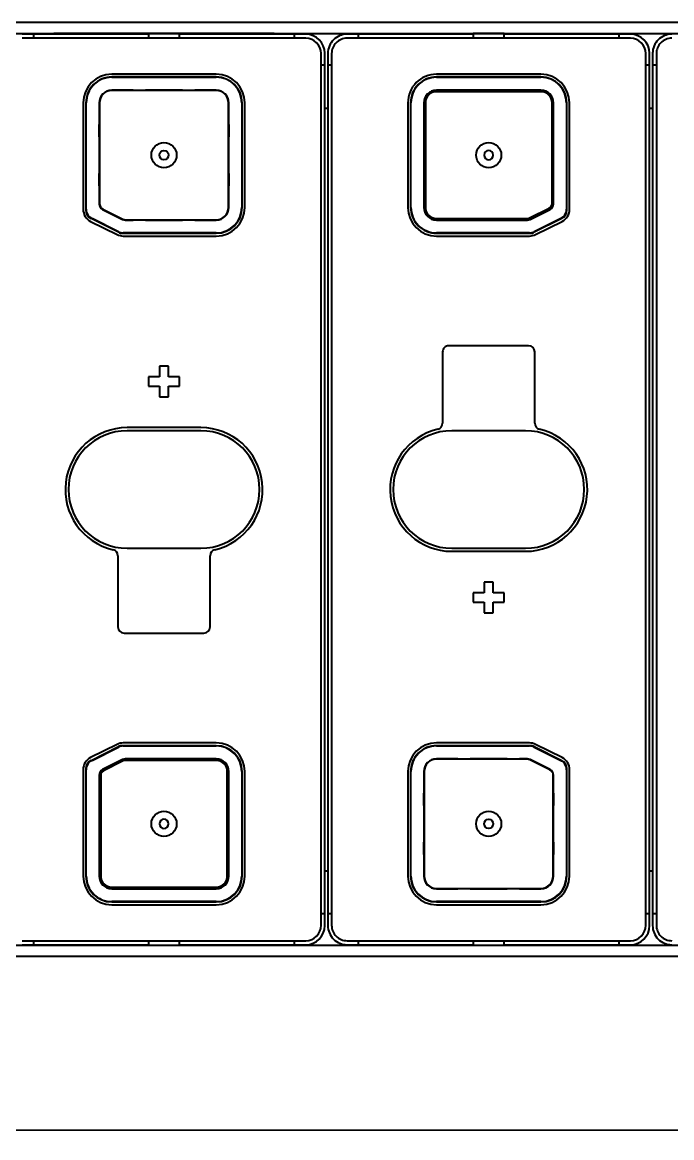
# Model space of a CAD drawing. Extents: x -1334 to -16, y -214 to 699.
# Drawn here: x -950.1 to -844.4, y -18.9 to 162.4 of the extents above; entities that cross this region are included whole.
import ezdxf

# ---------------------------------------------------------------- set-up
doc = ezdxf.new("R2010")
doc.units = 0
doc.dimstyles.get("Standard").update_dxf_attribs({"dimtxt": 0.18, "dimasz": 0.18, "dimexe": 0.18, "dimexo": 0.0625, "dimgap": 0.09, "dimtad": 0, "dimtih": 1, "dimtoh": 1, "dimdec": 4, "dimzin": 0, "dimdsep": 46, "dimtxsty": 'Standard', "dimcen": 0.09, "dimadec": 0, "dimazin": 0, "dimtfac": 1, "dimtdec": 4, "dimtofl": 0, "dimtmove": 0, "dimatfit": 3, "dimfxl": 1, "dimtolj": 1, "dimtzin": 0, "dimarcsym": 0})

# ---------------------------------------------------------------- blocks, each defined once
blk = doc.blocks.new('*D2')
at = {"color": 0, "lineweight": -2, "transparency": 16777216}
for p, q in [((-1164.45, 154.84), (-1164.45, -18.92)), ((-795.21, 16.82), (-795.21, -18.92)), ((-1161.95, -17.67), (-797.71, -17.67))]:
    blk.add_line(p, q, dxfattribs=at)
at = {"color": 0, "transparency": 16777216}
for points in [[(-1161.95, -17.25), (-1161.95, -18.09), (-1164.45, -17.67)], [(-797.71, -17.25), (-797.71, -18.09), (-795.21, -17.67)]]:
    blk.add_solid(points, dxfattribs=at)
at = {"layer": 'Defpoints', "color": 0, "transparency": 16777216}
for p in [(-1164.45, 155.47), (-795.21, 17.45), (-795.21, -17.67)]:
    blk.add_point(p, dxfattribs=at)
at = {"color": 0, "transparency": 16777216, "insert": (-982.7, -15.59), "char_height": 2.5, "attachment_point": 5}
blk.add_mtext('369,24', dxfattribs=at)

msp = doc.modelspace()

# ---------------------------------------------------------------- linework, layer by layer
at = {"color": 7, "lineweight": 35}
for p, q in [((-1167.875, 162.395), (-791.875, 162.395)), ((-1164.951, 160.595), (-794.711, 160.595)), ((-903.961, 159.805), (-950.061, 159.805)), ((-851.141, 159.805), (-897.241, 159.805)), ((-901.461, 15.605), (-901.461, 157.305)), ((-899.741, 157.305), (-899.741, 15.605)), ((-848.641, 15.605), (-848.641, 157.305)), ((-846.921, 157.305), (-846.921, 15.605)), ((-900.851, 17.445), (-900.851, 155.465)), ((-900.351, 155.465), (-900.351, 17.445)), ((-848.031, 17.445), (-848.031, 155.465)), ((-847.531, 155.465), (-847.531, 17.445)), ((-950.061, 13.105), (-903.961, 13.105)), ((-897.241, 13.105), (-851.141, 13.105)), ((-977.331, 12.395), (-929.511, 12.395)), ((-924.511, 12.395), (-876.691, 12.395)), ((-871.691, 12.395), (-823.871, 12.395)), ((-1167.875, 10.595), (-791.875, 10.595))]:
    msp.add_line(p, q, dxfattribs=at)
at = {"color": 7, "lineweight": 35, "ltscale": 0.04725}
for p, q in [((-948.171, 160.465), (-950.061, 160.465)), ((-903.961, 160.465), (-905.851, 160.465)), ((-895.351, 160.465), (-897.241, 160.465)), ((-900.851, 155.465), (-900.851, 157.355)), ((-900.351, 157.355), (-900.351, 155.465)), ((-848.031, 155.465), (-848.031, 157.355)), ((-847.531, 157.355), (-847.531, 155.465)), ((-900.851, 15.555), (-900.851, 17.445)), ((-900.351, 17.445), (-900.351, 15.555)), ((-848.031, 15.555), (-848.031, 17.445)), ((-847.531, 17.445), (-847.531, 15.555)), ((-950.061, 12.445), (-948.171, 12.445)), ((-905.851, 12.445), (-903.961, 12.445)), ((-897.241, 12.445), (-895.351, 12.445))]:
    msp.add_line(p, q, dxfattribs=at)
at = {"color": 7, "lineweight": 35, "ltscale": 0.003248}
for p, q in [((-950.011, 160.465), (-950.011, 160.595)), ((-904.011, 160.465), (-904.011, 160.595)), ((-897.191, 160.465), (-897.191, 160.595)), ((-851.191, 160.465), (-851.191, 160.595))]:
    msp.add_line(p, q, dxfattribs=at)
at = {"color": 7, "lineweight": 35, "ltscale": 0.466499}
for p, q in [((-929.511, 160.465), (-948.171, 160.465)), ((-876.691, 160.465), (-895.351, 160.465)), ((-948.171, 12.445), (-929.511, 12.445)), ((-895.351, 12.445), (-876.691, 12.445))]:
    msp.add_line(p, q, dxfattribs=at)
at = {"color": 7, "lineweight": 35, "ltscale": 0.0165}
for p, q in [((-948.171, 159.805), (-948.171, 160.465)), ((-905.851, 160.465), (-905.851, 159.805)), ((-895.351, 159.805), (-895.351, 160.465)), ((-853.031, 160.465), (-853.031, 159.805)), ((-948.171, 12.445), (-948.171, 13.105)), ((-905.851, 13.105), (-905.851, 12.445)), ((-895.351, 12.445), (-895.351, 13.105)), ((-853.031, 13.105), (-853.031, 12.445))]:
    msp.add_line(p, q, dxfattribs=at)
at = {"color": 7, "lineweight": 35, "ltscale": 0.000997925}
for p, q in [((-944.921, 160.555), (-944.921, 160.595)), ((-929.511, 160.555), (-929.511, 160.595)), ((-924.511, 160.555), (-924.511, 160.595)), ((-909.101, 160.555), (-909.101, 160.595)), ((-892.101, 160.555), (-892.101, 160.595)), ((-876.691, 160.555), (-876.691, 160.595)), ((-871.691, 160.555), (-871.691, 160.595)), ((-856.281, 160.555), (-856.281, 160.595))]:
    msp.add_line(p, q, dxfattribs=at)
at = {"color": 7, "lineweight": 35, "ltscale": 0.385249}
for p, q in [((-929.511, 160.555), (-944.921, 160.555)), ((-892.101, 160.555), (-876.691, 160.555))]:
    msp.add_line(p, q, dxfattribs=at)
at = {"color": 7, "lineweight": 35, "ltscale": 0.01875}
for p, q in [((-929.511, 160.555), (-929.511, 159.805)), ((-924.511, 159.805), (-924.511, 160.555)), ((-876.691, 160.555), (-876.691, 159.805)), ((-871.691, 159.805), (-871.691, 160.555)), ((-929.511, 13.105), (-929.511, 12.355)), ((-924.511, 12.355), (-924.511, 13.105)), ((-876.691, 13.105), (-876.691, 12.355)), ((-871.691, 12.355), (-871.691, 13.105))]:
    msp.add_line(p, q, dxfattribs=at)
at = {"color": 7, "lineweight": 35, "ltscale": 0.125}
for p, q in [((-924.511, 160.555), (-929.511, 160.555)), ((-871.691, 160.555), (-876.691, 160.555)), ((-929.511, 12.355), (-924.511, 12.355)), ((-876.691, 12.355), (-871.691, 12.355))]:
    msp.add_line(p, q, dxfattribs=at)
at = {"color": 7, "lineweight": 35, "ltscale": 0.385251}
for p, q in [((-909.101, 160.555), (-924.511, 160.555)), ((-871.691, 160.555), (-856.281, 160.555))]:
    msp.add_line(p, q, dxfattribs=at)
at = {"color": 7, "lineweight": 35, "ltscale": 0.466501}
for p, q in [((-905.851, 160.465), (-924.511, 160.465)), ((-853.031, 160.465), (-871.691, 160.465)), ((-924.511, 12.445), (-905.851, 12.445)), ((-871.691, 12.445), (-853.031, 12.445))]:
    msp.add_line(p, q, dxfattribs=at)
at = {"color": 7, "lineweight": 35, "ltscale": 0.047249}
for p, q in [((-851.141, 160.465), (-853.031, 160.465)), ((-853.031, 12.445), (-851.141, 12.445))]:
    msp.add_line(p, q, dxfattribs=at)
at = {"color": 7, "lineweight": 35, "ltscale": 0.01525}
for p, q in [((-901.461, 155.465), (-900.851, 155.465)), ((-900.351, 155.465), (-899.741, 155.465)), ((-847.531, 155.465), (-846.921, 155.465)), ((-900.851, 17.445), (-901.461, 17.445)), ((-899.741, 17.445), (-900.351, 17.445)), ((-846.921, 17.445), (-847.531, 17.445))]:
    msp.add_line(p, q, dxfattribs=at)
at = {"color": 7, "lineweight": 35, "ltscale": 0.015251}
for p, q in [((-848.641, 155.465), (-848.031, 155.465)), ((-848.031, 17.445), (-848.641, 17.445))]:
    msp.add_line(p, q, dxfattribs=at)
at = {"color": 7, "lineweight": 35, "ltscale": 0.425}
for p, q in [((-918.511, 153.955), (-935.511, 153.955)), ((-918.511, 153.505), (-935.511, 153.505)), ((-935.511, 153.455), (-918.511, 153.455)), ((-865.691, 153.955), (-882.691, 153.955)), ((-865.691, 153.505), (-882.691, 153.505)), ((-882.691, 153.455), (-865.691, 153.455)), ((-918.511, 151.305), (-935.511, 151.305)), ((-865.691, 151.355), (-882.691, 151.355)), ((-865.691, 151.305), (-882.691, 151.305)), ((-865.691, 151.105), (-882.691, 151.105)), ((-916.511, 132.305), (-916.511, 149.305)), ((-914.361, 149.305), (-914.361, 132.305)), ((-914.311, 132.305), (-914.311, 149.305)), ((-913.861, 132.305), (-913.861, 149.305)), ((-887.341, 149.305), (-887.341, 132.305)), ((-886.891, 149.305), (-886.891, 132.305)), ((-886.841, 132.305), (-886.841, 149.305)), ((-884.741, 149.305), (-884.741, 132.305)), ((-884.691, 149.305), (-884.691, 132.305)), ((-884.491, 149.305), (-884.491, 132.305)), ((-916.711, 23.605), (-916.711, 40.605)), ((-916.511, 23.605), (-916.511, 40.605)), ((-916.461, 23.605), (-916.461, 40.605)), ((-914.361, 40.605), (-914.361, 23.605)), ((-914.311, 23.605), (-914.311, 40.605)), ((-913.861, 23.605), (-913.861, 40.605)), ((-887.341, 40.605), (-887.341, 23.605)), ((-886.891, 40.605), (-886.891, 23.605)), ((-886.841, 23.605), (-886.841, 40.605)), ((-884.691, 40.605), (-884.691, 23.605)), ((-935.511, 21.805), (-918.511, 21.805)), ((-935.511, 21.605), (-918.511, 21.605)), ((-935.511, 21.555), (-918.511, 21.555)), ((-882.691, 21.605), (-865.691, 21.605)), ((-918.511, 19.455), (-935.511, 19.455)), ((-935.511, 19.405), (-918.511, 19.405)), ((-935.511, 18.955), (-918.511, 18.955)), ((-865.691, 19.455), (-882.691, 19.455)), ((-882.691, 19.405), (-865.691, 19.405)), ((-882.691, 18.955), (-865.691, 18.955))]:
    msp.add_line(p, q, dxfattribs=at)
at = {"color": 7, "lineweight": 35, "ltscale": 0.0875}
for p, q in [((-932.011, 151.355), (-935.511, 151.355)), ((-918.511, 151.355), (-922.011, 151.355)), ((-937.561, 149.305), (-937.561, 145.805)), ((-916.461, 145.805), (-916.461, 149.305)), ((-916.461, 132.305), (-916.461, 135.805)), ((-922.011, 130.255), (-918.511, 130.255)), ((-879.191, 42.655), (-882.691, 42.655)), ((-884.741, 40.605), (-884.741, 37.105)), ((-884.741, 27.105), (-884.741, 23.605)), ((-863.641, 23.605), (-863.641, 27.105)), ((-882.691, 21.555), (-879.191, 21.555)), ((-869.191, 21.555), (-865.691, 21.555))]:
    msp.add_line(p, q, dxfattribs=at)
at = {"color": 7, "lineweight": 35, "ltscale": 0.05}
for p, q in [((-932.011, 151.355), (-930.011, 151.355)), ((-924.011, 151.355), (-922.011, 151.355)), ((-937.561, 143.805), (-937.561, 145.805)), ((-916.461, 145.805), (-916.461, 143.805)), ((-937.561, 135.805), (-937.561, 137.805)), ((-916.461, 137.805), (-916.461, 135.805)), ((-930.011, 130.255), (-932.011, 130.255)), ((-922.011, 130.255), (-924.011, 130.255)), ((-879.191, 42.655), (-877.191, 42.655)), ((-871.191, 42.655), (-869.191, 42.655)), ((-884.741, 35.105), (-884.741, 37.105)), ((-863.641, 37.105), (-863.641, 35.105)), ((-884.741, 27.105), (-884.741, 29.105)), ((-863.641, 29.105), (-863.641, 27.105)), ((-877.191, 21.555), (-879.191, 21.555)), ((-869.191, 21.555), (-871.191, 21.555))]:
    msp.add_line(p, q, dxfattribs=at)
at = {"color": 7, "lineweight": 35, "ltscale": 0.00125}
for p, q in [((-932.011, 151.305), (-932.011, 151.355)), ((-930.011, 151.355), (-930.011, 151.305)), ((-924.011, 151.305), (-924.011, 151.355)), ((-922.011, 151.355), (-922.011, 151.305)), ((-937.561, 145.805), (-937.511, 145.805)), ((-937.511, 143.805), (-937.561, 143.805)), ((-937.561, 137.805), (-937.511, 137.805)), ((-937.511, 135.805), (-937.561, 135.805)), ((-932.011, 130.255), (-932.011, 130.305)), ((-930.011, 130.305), (-930.011, 130.255)), ((-924.011, 130.255), (-924.011, 130.305)), ((-922.011, 130.305), (-922.011, 130.255)), ((-879.191, 42.605), (-879.191, 42.655)), ((-877.191, 42.655), (-877.191, 42.605)), ((-871.191, 42.605), (-871.191, 42.655)), ((-869.191, 42.655), (-869.191, 42.605)), ((-884.741, 37.105), (-884.691, 37.105)), ((-863.691, 37.105), (-863.641, 37.105)), ((-884.691, 35.105), (-884.741, 35.105)), ((-863.641, 35.105), (-863.691, 35.105)), ((-884.741, 29.105), (-884.691, 29.105)), ((-863.691, 29.105), (-863.641, 29.105)), ((-884.691, 27.105), (-884.741, 27.105)), ((-863.641, 27.105), (-863.691, 27.105)), ((-879.191, 21.555), (-879.191, 21.605)), ((-877.191, 21.605), (-877.191, 21.555)), ((-871.191, 21.555), (-871.191, 21.605)), ((-869.191, 21.605), (-869.191, 21.555))]:
    msp.add_line(p, q, dxfattribs=at)
at = {"color": 7, "lineweight": 35, "ltscale": 0.15}
for p, q in [((-924.011, 151.355), (-930.011, 151.355)), ((-937.561, 143.805), (-937.561, 137.805)), ((-916.461, 137.805), (-916.461, 143.805)), ((-930.011, 130.255), (-924.011, 130.255)), ((-871.191, 42.655), (-877.191, 42.655)), ((-884.741, 35.105), (-884.741, 29.105)), ((-863.641, 29.105), (-863.641, 35.105)), ((-877.191, 21.555), (-871.191, 21.555))]:
    msp.add_line(p, q, dxfattribs=at)
at = {"color": 7, "lineweight": 13, "ltscale": 0.005}
for p, q in [((-882.691, 151.105), (-882.691, 151.305)), ((-865.691, 151.105), (-865.691, 151.305)), ((-884.491, 149.305), (-884.691, 149.305)), ((-863.891, 149.305), (-863.691, 149.305)), ((-863.891, 132.923), (-863.691, 132.923)), ((-884.491, 132.305), (-884.691, 132.305)), ((-864.334, 132.208), (-864.244, 132.029)), ((-882.691, 130.505), (-882.691, 130.305)), ((-867.928, 130.505), (-867.928, 130.305)), ((-933.633, 42.321), (-933.723, 42.5)), ((-933.275, 42.405), (-933.275, 42.605)), ((-918.511, 42.405), (-918.511, 42.605)), ((-937.311, 39.987), (-937.511, 39.987)), ((-936.869, 40.703), (-936.959, 40.882)), ((-937.311, 23.605), (-937.511, 23.605)), ((-935.511, 21.805), (-935.511, 21.605)), ((-918.511, 21.805), (-918.511, 21.605))]:
    msp.add_line(p, q, dxfattribs=at)
at = {"color": 7, "lineweight": 35, "ltscale": 0.432431}
for p, q in [((-940.161, 149.305), (-940.161, 132.008)), ((-939.661, 132.008), (-939.661, 149.305)), ((-861.541, 149.305), (-861.541, 132.008)), ((-861.041, 132.008), (-861.041, 149.305))]:
    msp.add_line(p, q, dxfattribs=at)
at = {"color": 7, "lineweight": 35, "ltscale": 0.436824}
for p, q in [((-939.711, 149.305), (-939.711, 131.832)), ((-861.491, 131.832), (-861.491, 149.305)), ((-939.711, 41.078), (-939.711, 23.605)), ((-861.491, 23.605), (-861.491, 41.078))]:
    msp.add_line(p, q, dxfattribs=at)
at = {"color": 7, "lineweight": 35, "ltscale": 0.409549}
for p, q in [((-937.511, 149.305), (-937.511, 132.923)), ((-863.891, 132.923), (-863.891, 149.305)), ((-863.691, 132.923), (-863.691, 149.305)), ((-937.511, 39.987), (-937.511, 23.605)), ((-937.311, 39.987), (-937.311, 23.605)), ((-863.691, 23.605), (-863.691, 39.987))]:
    msp.add_line(p, q, dxfattribs=at)
at = {"color": 7, "lineweight": 35, "ltscale": 0.410799}
for p, q in [((-863.641, 132.873), (-863.641, 149.305)), ((-937.561, 40.037), (-937.561, 23.605))]:
    msp.add_line(p, q, dxfattribs=at)
at = {"color": 7, "lineweight": 35, "ltscale": 0.0125}
for p, q in [((-900.851, 148.455), (-900.351, 148.455)), ((-848.031, 148.455), (-847.531, 148.455)), ((-900.851, 24.455), (-900.351, 24.455)), ((-848.031, 24.455), (-847.531, 24.455))]:
    msp.add_line(p, q, dxfattribs=at)
at = {"color": 7, "lineweight": 35, "ltscale": 0.001251}
for p, q in [((-916.511, 145.805), (-916.461, 145.805)), ((-916.461, 143.805), (-916.511, 143.805)), ((-916.511, 137.805), (-916.461, 137.805)), ((-916.461, 135.805), (-916.511, 135.805))]:
    msp.add_line(p, q, dxfattribs=at)
at = {"color": 7, "lineweight": 35, "ltscale": 0.073299}
for p, q in [((-937.561, 135.805), (-937.561, 132.873)), ((-863.641, 37.105), (-863.641, 40.037))]:
    msp.add_line(p, q, dxfattribs=at)
at = {"color": 7, "lineweight": 35, "ltscale": 0.090451}
for p, q in [((-937.009, 131.979), (-933.773, 130.361)), ((-936.959, 132.029), (-933.723, 130.411)), ((-867.57, 130.59), (-864.334, 132.208)), ((-867.43, 130.361), (-864.194, 131.979)), ((-933.773, 42.55), (-937.009, 40.932)), ((-933.723, 42.5), (-936.959, 40.882)), ((-864.194, 40.932), (-867.43, 42.55))]:
    msp.add_line(p, q, dxfattribs=at)
at = {"color": 7, "lineweight": 13, "ltscale": 0.005001}
msp.add_line((-867.57, 130.59), (-867.48, 130.411), dxfattribs=at)
at = {"color": 7, "lineweight": 35, "ltscale": 0.09045}
for p, q in [((-867.48, 130.411), (-864.244, 132.029)), ((-933.633, 42.321), (-936.869, 40.703)), ((-864.244, 40.882), (-867.48, 42.5))]:
    msp.add_line(p, q, dxfattribs=at)
at = {"color": 7, "lineweight": 35, "ltscale": 0.120344}
for p, q in [((-938.945, 130.04), (-934.64, 127.888)), ((-862.481, 130.488), (-866.787, 128.335)), ((-934.64, 45.023), (-938.945, 42.87)), ((-866.787, 44.576), (-862.481, 42.423))]:
    msp.add_line(p, q, dxfattribs=at)
at = {"color": 7, "lineweight": 35, "ltscale": 0.124496}
for p, q in [((-934.428, 128.264), (-938.882, 130.491)), ((-862.321, 130.491), (-866.775, 128.264)), ((-938.882, 42.42), (-934.428, 44.647)), ((-866.775, 44.647), (-862.321, 42.42))]:
    msp.add_line(p, q, dxfattribs=at)
at = {"color": 7, "lineweight": 35, "ltscale": 0.120345}
for p, q in [((-934.416, 128.335), (-938.722, 130.488)), ((-866.563, 127.888), (-862.258, 130.04)), ((-938.722, 42.423), (-934.416, 44.576)), ((-862.258, 42.87), (-866.563, 45.023))]:
    msp.add_line(p, q, dxfattribs=at)
at = {"color": 7, "lineweight": 35, "ltscale": 0.032848}
msp.add_line((-933.325, 130.255), (-932.011, 130.255), dxfattribs=at)
at = {"color": 7, "lineweight": 35, "ltscale": 0.369098}
for p, q in [((-933.275, 130.305), (-918.511, 130.305)), ((-882.691, 130.505), (-867.928, 130.505)), ((-882.691, 130.305), (-867.928, 130.305)), ((-918.511, 42.605), (-933.275, 42.605)), ((-918.511, 42.405), (-933.275, 42.405)), ((-867.928, 42.605), (-882.691, 42.605))]:
    msp.add_line(p, q, dxfattribs=at)
at = {"color": 7, "lineweight": 35, "ltscale": 0.370349}
msp.add_line((-882.691, 130.255), (-867.878, 130.255), dxfattribs=at)
at = {"color": 7, "lineweight": 35, "ltscale": 0.381146}
for p, q in [((-933.757, 128.105), (-918.511, 128.105)), ((-918.511, 44.805), (-933.757, 44.805))]:
    msp.add_line(p, q, dxfattribs=at)
at = {"color": 7, "lineweight": 35, "ltscale": 0.37861}
for p, q in [((-918.511, 128.155), (-933.656, 128.155)), ((-933.656, 127.655), (-918.511, 127.655)), ((-918.511, 45.255), (-933.656, 45.255)), ((-933.656, 44.755), (-918.511, 44.755))]:
    msp.add_line(p, q, dxfattribs=at)
at = {"color": 7, "lineweight": 35, "ltscale": 0.378612}
for p, q in [((-867.547, 128.155), (-882.691, 128.155)), ((-882.691, 127.655), (-867.547, 127.655)), ((-867.547, 45.255), (-882.691, 45.255)), ((-882.691, 44.755), (-867.547, 44.755))]:
    msp.add_line(p, q, dxfattribs=at)
at = {"color": 7, "lineweight": 35, "ltscale": 0.381148}
for p, q in [((-882.691, 128.105), (-867.446, 128.105)), ((-867.446, 44.805), (-882.691, 44.805))]:
    msp.add_line(p, q, dxfattribs=at)
at = {"color": 7, "lineweight": 35, "ltscale": 0.289663}
for p, q in [((-881.691, 108.805), (-881.691, 97.219)), ((-866.691, 97.219), (-866.691, 108.805)), ((-934.511, 75.692), (-934.511, 64.105)), ((-919.511, 64.105), (-919.511, 75.692))]:
    msp.add_line(p, q, dxfattribs=at)
at = {"color": 7, "lineweight": 35, "ltscale": 0.325}
for p, q in [((-867.691, 109.805), (-880.691, 109.805)), ((-933.511, 63.105), (-920.511, 63.105))]:
    msp.add_line(p, q, dxfattribs=at)
at = {"color": 7, "lineweight": 35, "ltscale": 0.04375}
for p, q in [((-927.761, 106.505), (-927.761, 104.755)), ((-926.261, 104.755), (-926.261, 106.505)), ((-927.761, 104.755), (-929.511, 104.755)), ((-924.511, 104.755), (-926.261, 104.755)), ((-929.511, 103.255), (-927.761, 103.255)), ((-927.761, 103.255), (-927.761, 101.505)), ((-926.261, 103.255), (-924.511, 103.255)), ((-926.261, 101.505), (-926.261, 103.255)), ((-874.941, 71.405), (-874.941, 69.655)), ((-873.441, 69.655), (-873.441, 71.405)), ((-874.941, 69.655), (-876.691, 69.655)), ((-871.691, 69.655), (-873.441, 69.655)), ((-876.691, 68.155), (-874.941, 68.155)), ((-874.941, 68.155), (-874.941, 66.405)), ((-873.441, 68.155), (-871.691, 68.155)), ((-873.441, 66.405), (-873.441, 68.155))]:
    msp.add_line(p, q, dxfattribs=at)
at = {"color": 7, "lineweight": 35, "ltscale": 0.0375}
for p, q in [((-926.261, 106.505), (-927.761, 106.505)), ((-929.511, 104.755), (-929.511, 103.255)), ((-924.511, 103.255), (-924.511, 104.755)), ((-927.761, 101.505), (-926.261, 101.505)), ((-873.441, 71.405), (-874.941, 71.405)), ((-876.691, 69.655), (-876.691, 68.155)), ((-871.691, 68.155), (-871.691, 69.655)), ((-874.941, 66.405), (-873.441, 66.405))]:
    msp.add_line(p, q, dxfattribs=at)
at = {"color": 7, "lineweight": 35, "ltscale": 0.3}
for p, q in [((-921.011, 96.505), (-933.011, 96.505)), ((-921.011, 96.005), (-933.011, 96.005)), ((-868.191, 96.005), (-880.191, 96.005)), ((-933.011, 76.905), (-921.011, 76.905)), ((-880.191, 76.905), (-868.191, 76.905)), ((-880.191, 76.405), (-868.191, 76.405))]:
    msp.add_line(p, q, dxfattribs=at)
at = {"color": 7, "lineweight": 35, "ltscale": 0.370348}
msp.add_line((-918.511, 42.655), (-933.325, 42.655), dxfattribs=at)
at = {"color": 7, "lineweight": 35, "ltscale": 0.032849}
msp.add_line((-867.878, 42.655), (-869.191, 42.655), dxfattribs=at)
at = {"color": 7, "lineweight": 35, "ltscale": 0.43243}
for p, q in [((-940.161, 40.903), (-940.161, 23.605)), ((-939.661, 23.605), (-939.661, 40.903)), ((-861.541, 40.903), (-861.541, 23.605)), ((-861.041, 23.605), (-861.041, 40.903))]:
    msp.add_line(p, q, dxfattribs=at)
at = {"color": 7, "lineweight": 13, "ltscale": 0.004999}
for p, q in [((-916.711, 40.605), (-916.511, 40.605)), ((-916.711, 23.605), (-916.511, 23.605))]:
    msp.add_line(p, q, dxfattribs=at)
at = {"color": 7, "lineweight": 35, "ltscale": 0.001252}
for p, q in [((-950.011, 12.445), (-950.011, 12.395)), ((-904.011, 12.445), (-904.011, 12.395)), ((-897.191, 12.445), (-897.191, 12.395)), ((-851.191, 12.445), (-851.191, 12.395))]:
    msp.add_line(p, q, dxfattribs=at)
at = {"color": 7, "lineweight": 35}
for centre, radius in [((-927.011, 140.805), 2.05), ((-927.011, 140.805), 0.75), ((-874.191, 140.805), 2.05), ((-927.011, 32.105), 2.05), ((-874.191, 32.105), 2.05), ((-874.191, 32.105), 0.75)]:
    msp.add_circle(centre, radius, dxfattribs=at)
for centre, radius, start, end in [((-903.961, 157.355), 3.11, 0, 90), ((-903.961, 157.305), 2.5, 0, 90), ((-897.241, 157.355), 3.11, 90, 180.00001), ((-897.241, 157.305), 2.5, 90, 180.00001), ((-851.141, 157.355), 3.11, 0, 90), ((-851.141, 157.305), 2.5, 0, 90), ((-844.421, 157.355), 3.11, 90, 180.00001), ((-844.421, 157.305), 2.5, 90, 180.00001), ((-935.511, 149.305), 4.65, 90, 179.99999), ((-935.511, 149.305), 4.2, 90, 180.00001), ((-935.511, 149.305), 4.15, 90, 180.00001), ((-918.511, 149.305), 4.65, 360, 90), ((-918.511, 149.305), 4.2, 360, 90), ((-918.511, 149.305), 4.15, 0, 90), ((-882.691, 149.305), 4.65, 90, 180.00001), ((-882.691, 149.305), 4.2, 90, 180.00001), ((-882.691, 149.305), 4.15, 90, 180.00001), ((-865.691, 149.305), 4.65, 0, 90), ((-865.691, 149.305), 4.2, 360, 90), ((-865.691, 149.305), 4.15, 0, 90), ((-935.511, 149.305), 2.05, 90, 180.00001), ((-935.511, 149.305), 2, 90, 179.99999), ((-918.511, 149.305), 2.05, 0, 90), ((-918.511, 149.305), 2, 0, 90), ((-882.691, 149.305), 2.05, 90, 179.99999), ((-882.691, 149.305), 2, 90, 180.00001), ((-882.691, 149.305), 1.8, 90, 180.00001), ((-865.691, 149.305), 2.05, 0, 90), ((-865.691, 149.305), 2, 360, 90), ((-865.691, 149.305), 1.8, 360, 90), ((-874.191, 140.805), 0.75, 90.01945, 89.94167), ((-936.561, 132.873), 1, 180.00001, 243.43495), ((-936.511, 132.923), 1, 179.99999, 243.43495), ((-864.691, 132.923), 0.8, 296.56505, 360), ((-864.691, 132.923), 1, 296.56505, 360), ((-864.641, 132.873), 1, 296.56505, 360), ((-937.961, 132.008), 2.2, 180.00001, 243.43495), ((-938.211, 131.832), 1.5, 179.99999, 243.43495), ((-937.961, 132.008), 1.7, 179.99999, 243.43495), ((-918.511, 132.305), 4.2, 270, 360), ((-918.511, 132.305), 4.65, 270, 0), ((-918.511, 132.305), 4.15, 270, 360), ((-918.511, 132.305), 2.05, 270, 360), ((-918.511, 132.305), 2, 270, 0), ((-882.691, 132.305), 4.65, 180.00001, 270), ((-882.691, 132.305), 4.2, 179.99999, 270), ((-882.691, 132.305), 4.15, 179.99999, 270), ((-882.691, 132.305), 2.05, 179.99999, 270), ((-882.691, 132.305), 2, 180.00001, 270), ((-882.691, 132.305), 1.8, 180.00001, 270), ((-867.928, 131.305), 0.8, 270, 296.56497), ((-863.241, 132.008), 1.7, 296.56505, 360), ((-862.991, 131.832), 1.5, 296.56505, 360), ((-863.241, 132.008), 2.2, 296.56505, 0), ((-933.325, 131.255), 1, 243.43495, 270), ((-933.275, 131.305), 1, 243.43495, 270), ((-867.928, 131.305), 1, 270, 296.56505), ((-867.878, 131.255), 1, 270, 296.56505), ((-933.656, 129.855), 2.2, 243.43495, 270), ((-933.757, 129.605), 1.5, 243.43495, 270), ((-933.656, 129.855), 1.7, 243.43495, 270), ((-867.547, 129.855), 1.7, 270, 296.56505), ((-867.547, 129.855), 2.2, 270, 296.56505), ((-867.446, 129.605), 1.5, 270, 296.56505), ((-880.691, 108.805), 1, 90, 180.00001), ((-867.691, 108.805), 1, 360, 90), ((-933.011, 86.455), 10.05, 90, 256.92394), ((-921.011, 86.455), 10.05, 283.07606, 90), ((-880.191, 86.455), 10.05, 103.07606, 270), ((-882.691, 97.219), 1, 283.07606, 360), ((-868.191, 86.455), 10.05, 270, 76.92394), ((-865.691, 97.219), 1, 179.99999, 256.92394), ((-933.011, 86.455), 9.55, 90, 270), ((-921.011, 86.455), 9.55, 270, 90), ((-880.191, 86.455), 9.55, 90, 270), ((-868.191, 86.455), 9.55, 270, 90), ((-935.511, 75.692), 1, 0, 76.92394), ((-918.511, 75.692), 1, 103.07606, 180.00001), ((-933.511, 64.105), 1, 180.00001, 270), ((-920.511, 64.105), 1, 270, 360), ((-933.656, 43.055), 2.2, 90, 116.56505), ((-933.757, 43.305), 1.5, 90, 116.56505), ((-933.656, 43.055), 1.7, 90, 116.56505), ((-918.511, 40.605), 4.65, 0, 90), ((-918.511, 40.605), 4.2, 0, 90), ((-918.511, 40.605), 4.15, 0, 90), ((-882.691, 40.605), 4.65, 90, 179.99999), ((-882.691, 40.605), 4.2, 90, 180.00001), ((-882.691, 40.605), 4.15, 90, 180.00001), ((-867.547, 43.055), 2.2, 63.43495, 90), ((-867.547, 43.055), 1.7, 63.43495, 90), ((-867.446, 43.305), 1.5, 63.43495, 90), ((-937.961, 40.903), 2.2, 116.56505, 179.99999), ((-938.211, 41.078), 1.5, 116.56505, 180.00001), ((-937.961, 40.903), 1.7, 116.56505, 180.00001), ((-933.325, 41.655), 1, 90, 116.56505), ((-933.275, 41.605), 1, 90, 116.56505), ((-933.275, 41.605), 0.8, 90, 116.56498), ((-918.511, 40.605), 2.05, 0, 90), ((-918.511, 40.605), 2, 360, 90), ((-918.511, 40.605), 1.8, 360, 90), ((-882.691, 40.605), 2.05, 90, 180.00001), ((-882.691, 40.605), 2, 90, 179.99999), ((-867.928, 41.605), 1, 63.43495, 90), ((-867.878, 41.655), 1, 63.43495, 90), ((-863.241, 40.903), 1.7, 0, 63.43495), ((-862.991, 41.078), 1.5, 0, 63.43495), ((-863.241, 40.903), 2.2, 360, 63.43495), ((-936.561, 40.037), 1, 116.56505, 180.00001), ((-936.511, 39.987), 1, 116.56505, 180.00001), ((-936.511, 39.987), 0.8, 116.56505, 180.00001), ((-864.691, 39.987), 1, 0, 63.43495), ((-864.641, 40.037), 1, 360, 63.43495), ((-927.012, 32.105), 0.75, 270.01944, 269.94167), ((-935.511, 23.605), 4.65, 180.00001, 270), ((-935.511, 23.605), 4.2, 180.00001, 270), ((-935.511, 23.605), 4.15, 179.99999, 270), ((-935.511, 23.605), 2.05, 179.99999, 270), ((-935.511, 23.605), 2, 180.00001, 270), ((-935.511, 23.605), 1.8, 180.00001, 270), ((-918.511, 23.605), 4.2, 270, 360), ((-918.511, 23.605), 4.65, 270, 360), ((-918.511, 23.605), 2, 270, 360), ((-918.511, 23.605), 1.8, 270, 360), ((-918.511, 23.605), 2.05, 270, 0), ((-918.511, 23.605), 4.15, 270, 360), ((-882.691, 23.605), 4.65, 180.00001, 270), ((-882.691, 23.605), 4.2, 180.00001, 270), ((-882.691, 23.605), 4.15, 180.00001, 270), ((-882.691, 23.605), 2.05, 180.00001, 270), ((-882.691, 23.605), 2, 180.00001, 270), ((-865.691, 23.605), 4.2, 270, 360), ((-865.691, 23.605), 4.65, 270, 0), ((-865.691, 23.605), 4.15, 270, 360), ((-865.691, 23.605), 2.05, 270, 360), ((-865.691, 23.605), 2, 270, 0), ((-903.961, 15.605), 2.5, 270, 360), ((-903.961, 15.555), 3.11, 270, 360), ((-897.241, 15.555), 3.11, 179.99999, 270), ((-897.241, 15.605), 2.5, 179.99999, 270), ((-851.141, 15.605), 2.5, 270, 360), ((-851.141, 15.555), 3.11, 270, 360), ((-844.421, 15.555), 3.11, 179.99999, 270), ((-844.421, 15.605), 2.5, 179.99999, 270)]:
    msp.add_arc(centre, radius, start, end, dxfattribs=at)

# ---------------------------------------------------------------- dimensions: what is measured, and where the dimension line sits
dim = msp.add_linear_dim(base=(-795.211, -17.669), p1=(-1164.451, 155.465), p2=(-795.211, 17.445), dimstyle='Standard', override={"dimtxt": 2.5, "dimasz": 2.5, "dimexe": 1.25, "dimexo": 0.625, "dimgap": 0.625, "dimtad": 1, "dimtih": 0, "dimtoh": 0, "dimdec": 2, "dimzin": 8, "dimdsep": 44, "dimcen": 2.5, "dimtdec": 2, "dimtofl": 1, "dimatfit": 0, "dimtolj": 0, "dimtzin": 8})
dim.commit()
dim.dimension.update_dxf_attribs({"geometry": '*D2', "text_midpoint": (-982.702, -17.669), "dimtype": 160})

doc.saveas('drawing.dxf')
